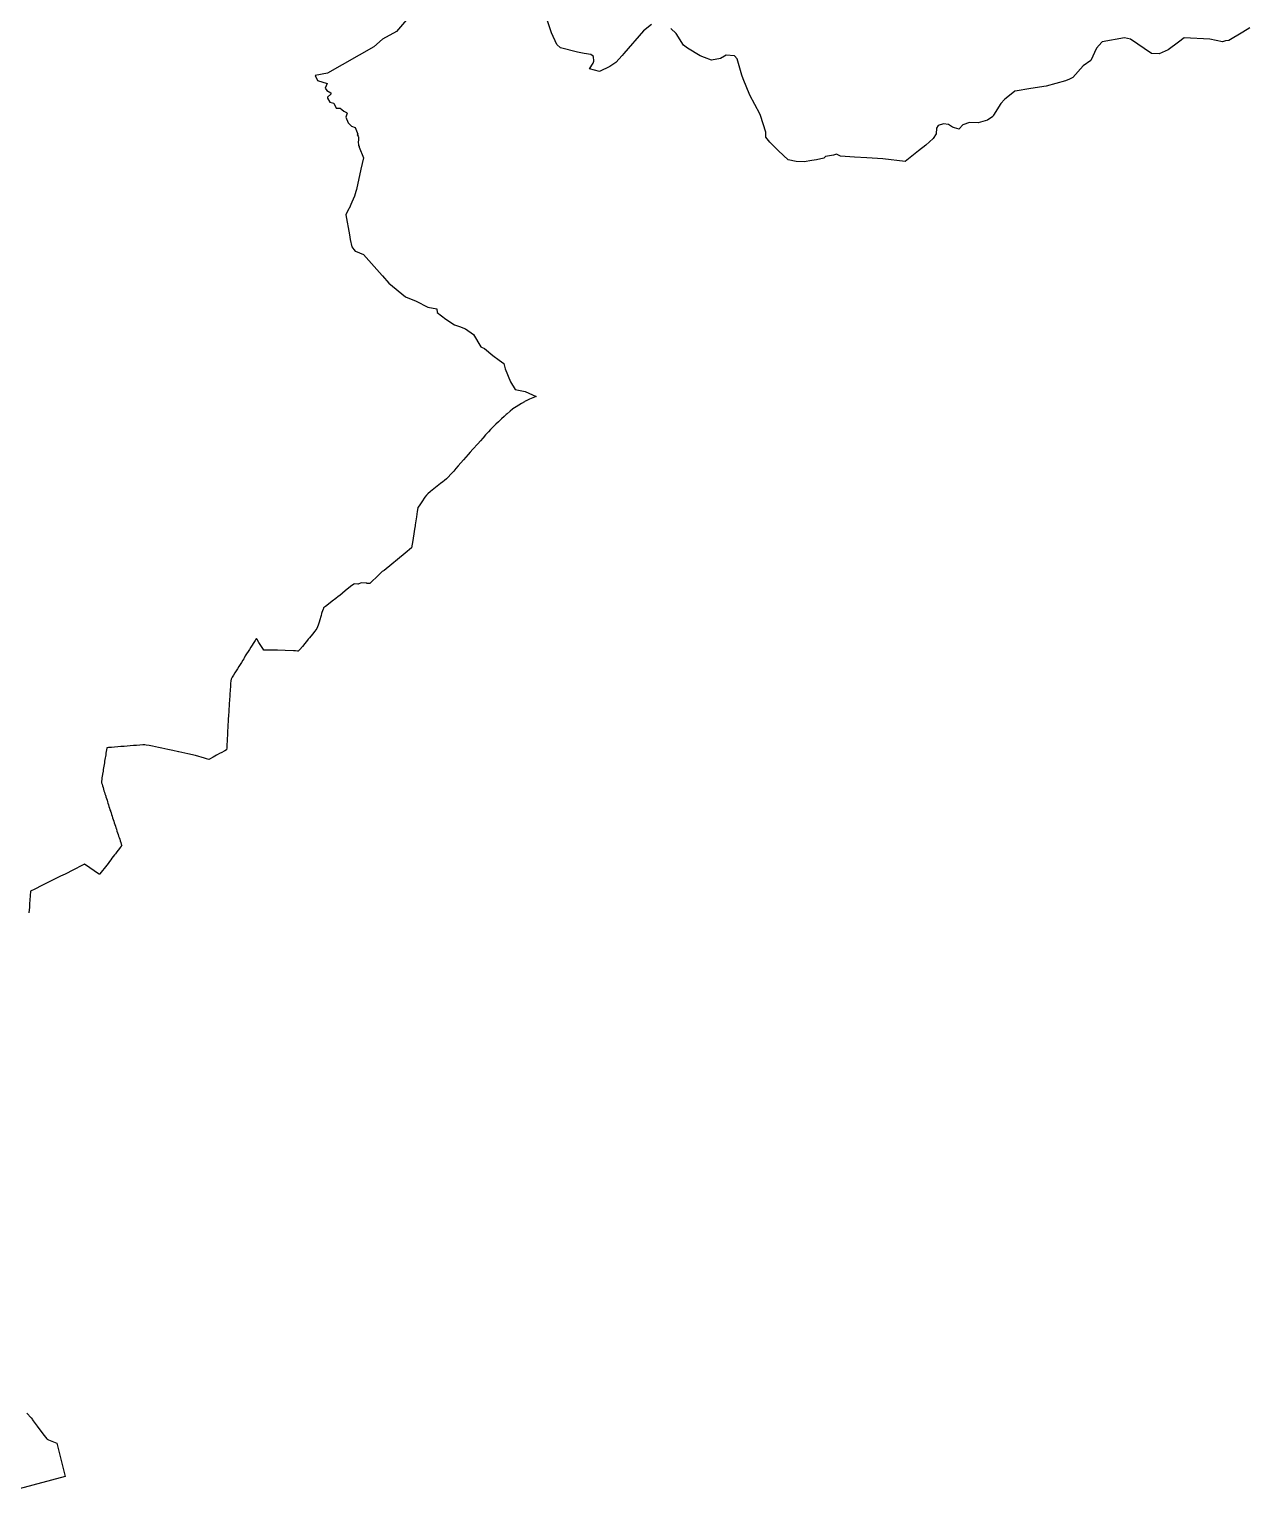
# Model space of a CAD drawing. Header units: metres. Extents: x 261539 to 373402, y 2100587 to 2213332.
# Drawn here: x 284601 to 302852, y 2135141 to 2156960 of the extents above; entities that cross this region are included whole.
import ezdxf

# ---------------------------------------------------------------- set-up
doc = ezdxf.new("R2010")
doc.units = ezdxf.units.M
doc.layers.add('DISTRICT BOUNDRY', color=86, linetype='Continuous')

msp = doc.modelspace()

# ---------------------------------------------------------------- linework, layer by layer
at = {"layer": 'DISTRICT BOUNDRY'}
for points in [[(290332, 2157203, 0), (290092, 2156927, 0), (289883, 2156812, 0), (289753, 2156694, 0), (289064, 2156301, 0), (288879, 2156267, 0), (288911, 2156195, 0), (289057, 2156146, 0), (289026, 2156080, 0), (289052, 2156045, 0), (289114, 2156007, 0), (289110, 2155989, 0), (289061, 2155946, 0), (289063, 2155930, 0), (289097, 2155870, 0), (289155, 2155854, 0), (289189, 2155781, 0), (289250, 2155777, 0), (289274, 2155757, 0), (289304, 2155733, 0), (289345, 2155716, 0), (289358, 2155704, 0), (289337, 2155644, 0), (289369, 2155560, 0), (289422, 2155510, 0), (289478, 2155488, 0), (289513, 2155390, 0), (289503, 2155380, 0), (289508, 2155374, 0), (289518, 2155359, 0), (289526, 2155348, 0), (289523, 2155292, 0), (289521, 2155281, 0), (289527, 2155219, 0), (289536, 2155208, 0), (289537, 2155197, 0), (289602, 2155036, 0), (289559, 2154868, 0), (289494, 2154562, 0), (289487, 2154535, 0), (289467, 2154462, 0), (289424, 2154372, 0), (289384, 2154281, 0), (289377, 2154270, 0), (289338, 2154183, 0), (289389, 2153888, 0), (289402, 2153814, 0), (289424, 2153704, 0), (289455, 2153665, 0), (289477, 2153642, 0), (289481, 2153642, 0), (289600, 2153593, 0), (289881, 2153278, 0), (289885, 2153272, 0), (289979, 2153161, 0), (290228, 2152957, 0), (290388, 2152893, 0), (290561, 2152806, 0), (290695, 2152779, 0), (290704, 2152725, 0), (290831, 2152626, 0), (290960, 2152541, 0), (291037, 2152518, 0), (291127, 2152480, 0), (291243, 2152394, 0), (291354, 2152213, 0), (291362, 2152208, 0), (291410, 2152185, 0), (291532, 2152080, 0), (291628, 2152012, 0), (291700, 2151961, 0), (291720, 2151881, 0), (291799, 2151687, 0), (291866, 2151572, 0), (292016, 2151542, 0), (292183, 2151467, 0), (292109, 2151437, 0), (292081, 2151427, 0), (292033, 2151405, 0), (292018, 2151399, 0), (292007, 2151392, 0), (291962, 2151365, 0), (291885, 2151316, 0), (291831, 2151284, 0), (291829, 2151282, 0), (291794, 2151251, 0), (291749, 2151212, 0), (291735, 2151201, 0), (291701, 2151169, 0), (291664, 2151134, 0), (291617, 2151091, 0), (291578, 2151054, 0), (291561, 2151038, 0), (291539, 2151015, 0), (291500, 2150974, 0), (291470, 2150942, 0), (291426, 2150895, 0), (291387, 2150851, 0), (291382, 2150846, 0), (291348, 2150808, 0), (291308, 2150764, 0), (291235, 2150683, 0), (291196, 2150638, 0), (291163, 2150602, 0), (291094, 2150524, 0), (291055, 2150477, 0), (291018, 2150435, 0), (290981, 2150393, 0), (290949, 2150355, 0), (290905, 2150308, 0), (290866, 2150265, 0), (290852, 2150250, 0), (290842, 2150239, 0), (290809, 2150213, 0), (290785, 2150195, 0), (290753, 2150170, 0), (290727, 2150149, 0), (290676, 2150107, 0), (290604, 2150047, 0), (290563, 2150013, 0), (290541, 2149994, 0), (290519, 2149962, 0), (290472, 2149893, 0), (290433, 2149835, 0), (290413, 2149808, 0), (290412, 2149807, 0), (290405, 2149748, 0), (290393, 2149669, 0), (290375, 2149550, 0), (290373, 2149538, 0), (290364, 2149486, 0), (290354, 2149416, 0), (290343, 2149350, 0), (290332, 2149285, 0), (290328, 2149261, 0), (290320, 2149206, 0), (290224, 2149128, 0), (289909, 2148870, 0), (289889, 2148859, 0), (289881, 2148853, 0), (289851, 2148824, 0), (289792, 2148767, 0), (289731, 2148708, 0), (289693, 2148672, 0), (289666, 2148675, 0), (289652, 2148676, 0), (289649, 2148677, 0), (289567, 2148683, 0), (289519, 2148666, 0), (289515, 2148664, 0), (289461, 2148668, 0), (289455, 2148664, 0), (289407, 2148628, 0), (289326, 2148563, 0), (289244, 2148496, 0), (289223, 2148478, 0), (289188, 2148451, 0), (289132, 2148408, 0), (289079, 2148366, 0), (289032, 2148330, 0), (289003, 2148308, 0), (288996, 2148287, 0), (288994, 2148281, 0), (288974, 2148224, 0), (288966, 2148196, 0), (288940, 2148118, 0), (288940, 2148112, 0), (288921, 2148053, 0), (288904, 2148003, 0), (288872, 2147963, 0), (288836, 2147918, 0), (288791, 2147862, 0), (288774, 2147840, 0), (288762, 2147825, 0), (288725, 2147779, 0), (288688, 2147732, 0), (288647, 2147689, 0), (288625, 2147663, 0), (288625, 2147663, 0), (288613, 2147664, 0), (288583, 2147665, 0), (288575, 2147666, 0), (288553, 2147667, 0), (288430, 2147671, 0), (288316, 2147675, 0), (288285, 2147676, 0), (288272, 2147676, 0), (288247, 2147676, 0), (288181, 2147676, 0), (288179, 2147676, 0), (288110, 2147676, 0), (288094, 2147702, 0), (288066, 2147747, 0), (288037, 2147792, 0), (288008, 2147836, 0), (287999, 2147850, 0), (287991, 2147840, 0), (287989, 2147835, 0), (287986, 2147830, 0), (287982, 2147823, 0), (287981, 2147823, 0), (287971, 2147808, 0), (287952, 2147778, 0), (287933, 2147750, 0), (287914, 2147720, 0), (287894, 2147689, 0), (287874, 2147656, 0), (287853, 2147623, 0), (287832, 2147591, 0), (287814, 2147556, 0), (287809, 2147549, 0), (287794, 2147526, 0), (287775, 2147495, 0), (287755, 2147464, 0), (287735, 2147432, 0), (287716, 2147400, 0), (287696, 2147369, 0), (287676, 2147337, 0), (287656, 2147304, 0), (287637, 2147272, 0), (287621, 2147244, 0), (287621, 2147241, 0), (287619, 2147236, 0), (287618, 2147224, 0), (287617, 2147212, 0), (287614, 2147182, 0), (287612, 2147153, 0), (287610, 2147124, 0), (287608, 2147094, 0), (287606, 2147065, 0), (287604, 2147036, 0), (287602, 2147007, 0), (287600, 2146978, 0), (287598, 2146950, 0), (287596, 2146921, 0), (287594, 2146892, 0), (287593, 2146863, 0), (287591, 2146834, 0), (287589, 2146805, 0), (287587, 2146776, 0), (287585, 2146746, 0), (287583, 2146717, 0), (287581, 2146688, 0), (287579, 2146659, 0), (287578, 2146629, 0), (287576, 2146600, 0), (287574, 2146571, 0), (287572, 2146542, 0), (287571, 2146512, 0), (287569, 2146483, 0), (287568, 2146454, 0), (287567, 2146424, 0), (287565, 2146395, 0), (287563, 2146365, 0), (287562, 2146336, 0), (287560, 2146306, 0), (287559, 2146277, 0), (287557, 2146248, 0), (287556, 2146218, 0), (287554, 2146187, 0), (287528, 2146174, 0), (287474, 2146145, 0), (287458, 2146136, 0), (287404, 2146108, 0), (287350, 2146078, 0), (287297, 2146049, 0), (287289, 2146045, 0), (287289, 2146045, 0), (287290, 2146044, 0), (287252, 2146052, 0), (287223, 2146062, 0), (287090, 2146105, 0), (286976, 2146130, 0), (286837, 2146160, 0), (286836, 2146160, 0), (286814, 2146164, 0), (286771, 2146173, 0), (286749, 2146178, 0), (286724, 2146183, 0), (286677, 2146193, 0), (286630, 2146202, 0), (286584, 2146212, 0), (286537, 2146221, 0), (286491, 2146231, 0), (286444, 2146240, 0), (286397, 2146250, 0), (286349, 2146259, 0), (286332, 2146263, 0), (286316, 2146262, 0), (286302, 2146261, 0), (286255, 2146257, 0), (286207, 2146254, 0), (286161, 2146250, 0), (286113, 2146246, 0), (286066, 2146243, 0), (286020, 2146239, 0), (285973, 2146235, 0), (285926, 2146232, 0), (285879, 2146228, 0), (285832, 2146224, 0), (285785, 2146221, 0), (285761, 2146219, 0), (285761, 2146212, 0), (285758, 2146187, 0), (285754, 2146162, 0), (285749, 2146137, 0), (285747, 2146122, 0), (285746, 2146114, 0), (285742, 2146090, 0), (285738, 2146066, 0), (285734, 2146041, 0), (285730, 2146016, 0), (285726, 2145991, 0), (285722, 2145967, 0), (285718, 2145943, 0), (285715, 2145918, 0), (285710, 2145893, 0), (285706, 2145868, 0), (285702, 2145844, 0), (285702, 2145839, 0), (285700, 2145827, 0), (285699, 2145819, 0), (285695, 2145793, 0), (285690, 2145768, 0), (285686, 2145742, 0), (285682, 2145717, 0), (285681, 2145710, 0), (285685, 2145696, 0), (285692, 2145672, 0), (285699, 2145648, 0), (285706, 2145624, 0), (285713, 2145601, 0), (285720, 2145577, 0), (285728, 2145554, 0), (285735, 2145530, 0), (285741, 2145512, 0), (285746, 2145494, 0), (285750, 2145483, 0), (285757, 2145460, 0), (285765, 2145436, 0), (285772, 2145412, 0), (285779, 2145388, 0), (285787, 2145364, 0), (285794, 2145340, 0), (285802, 2145316, 0), (285809, 2145292, 0), (285815, 2145274, 0), (285818, 2145269, 0), (285825, 2145246, 0), (285832, 2145222, 0), (285841, 2145197, 0), (285849, 2145172, 0), (285857, 2145147, 0), (285865, 2145123, 0), (285873, 2145098, 0), (285882, 2145073, 0), (285890, 2145047, 0), (285898, 2145022, 0), (285900, 2145016, 0), (285905, 2145000, 0), (285914, 2144974, 0), (285922, 2144949, 0), (285930, 2144924, 0), (285939, 2144899, 0), (285946, 2144878, 0), (285955, 2144853, 0), (285963, 2144828, 0), (285971, 2144804, 0), (285979, 2144778, 0), (285985, 2144760, 0), (285986, 2144757, 0), (285978, 2144746, 0), (285962, 2144726, 0), (285951, 2144713, 0), (285932, 2144687, 0), (285911, 2144661, 0), (285890, 2144633, 0), (285883, 2144623, 0), (285878, 2144617, 0), (285859, 2144593, 0), (285839, 2144567, 0), (285820, 2144542, 0), (285800, 2144516, 0), (285781, 2144490, 0), (285760, 2144465, 0), (285741, 2144439, 0), (285721, 2144412, 0), (285700, 2144386, 0), (285680, 2144360, 0), (285660, 2144333, 0), (285653, 2144324, 0), (285431, 2144479, 0), (285400, 2144462, 0), (285263, 2144396, 0), (285137, 2144331, 0), (285071, 2144297, 0), (284939, 2144232, 0), (284790, 2144159, 0), (284685, 2144107, 0), (284619, 2144073, 0), (284615, 2144006, 0), (284611, 2143947, 0), (284608, 2143887, 0), (284607, 2143882, 0), (284604, 2143835, 0), (284597, 2143751, 0)], [(293908, 2157032, 0), (293786, 2156936, 0), (293492, 2156597, 0), (293470, 2156569, 0), (293374, 2156463, 0), (293281, 2156401, 0), (293130, 2156329, 0), (292979, 2156365, 0), (293032, 2156453, 0), (293045, 2156483, 0), (293041, 2156554, 0), (292997, 2156579, 0), (292898, 2156594, 0), (292799, 2156618, 0), (292798, 2156618, 0), (292548, 2156680, 0), (292490, 2156730, 0), (292413, 2156904, 0), (292295, 2157247, 0)], [(302852, 2156981, 0), (302747, 2156917, 0), (302539, 2156793, 0), (302490, 2156785, 0), (302442, 2156770, 0), (302255, 2156812, 0), (301871, 2156833, 0), (301784, 2156765, 0), (301633, 2156649, 0), (301497, 2156589, 0), (301380, 2156596, 0), (301066, 2156809, 0), (300976, 2156831, 0), (300645, 2156771, 0), (300641, 2156767, 0), (300561, 2156677, 0), (300477, 2156491, 0), (300360, 2156411, 0), (300204, 2156240, 0), (300156, 2156212, 0), (300094, 2156190, 0), (299805, 2156107, 0), (299577, 2156072, 0), (299342, 2156033, 0), (299341, 2156032, 0), (299232, 2155951, 0), (299188, 2155913, 0), (299183, 2155909, 0), (299128, 2155849, 0), (299019, 2155674, 0), (299008, 2155656, 0), (298929, 2155600, 0), (298789, 2155562, 0), (298663, 2155566, 0), (298560, 2155529, 0), (298508, 2155469, 0), (298507, 2155467, 0), (298437, 2155487, 0), (298405, 2155497, 0), (298345, 2155536, 0), (298274, 2155545, 0), (298190, 2155522, 0), (298166, 2155481, 0), (298163, 2155394, 0), (298120, 2155324, 0), (298010, 2155228, 0), (297899, 2155142, 0), (297701, 2154984, 0), (297366, 2155021, 0), (297126, 2155036, 0), (296943, 2155047, 0), (296732, 2155061, 0), (296670, 2155092, 0), (296628, 2155079, 0), (296506, 2155059, 0), (296484, 2155033, 0), (296374, 2155008, 0), (296304, 2154998, 0), (296187, 2154977, 0), (296070, 2154980, 0), (295952, 2155005, 0), (295806, 2155139, 0), (295676, 2155272, 0), (295618, 2155345, 0), (295615, 2155419, 0), (295536, 2155672, 0), (295524, 2155694, 0), (295379, 2155974, 0), (295275, 2156216, 0), (295259, 2156271, 0), (295189, 2156515, 0), (295146, 2156562, 0), (295024, 2156574, 0), (294997, 2156558, 0), (294936, 2156521, 0), (294805, 2156497, 0), (294698, 2156537, 0), (294634, 2156564, 0), (294443, 2156676, 0), (294387, 2156723, 0), (294276, 2156896, 0), (294194, 2156971, 0)], [(284568, 2136274, 0), (284629, 2136200, 0), (284650, 2136175, 0), (284658, 2136164, 0), (284662, 2136158, 0), (284723, 2136077, 0), (284808, 2135965, 0), (284864, 2135889, 0), (284870, 2135884, 0), (284891, 2135875, 0), (285017, 2135822, 0), (285140, 2135327, 0), (284452, 2135141, 0)]]:
    msp.add_polyline3d(points, dxfattribs=at)

doc.saveas('drawing.dxf')
